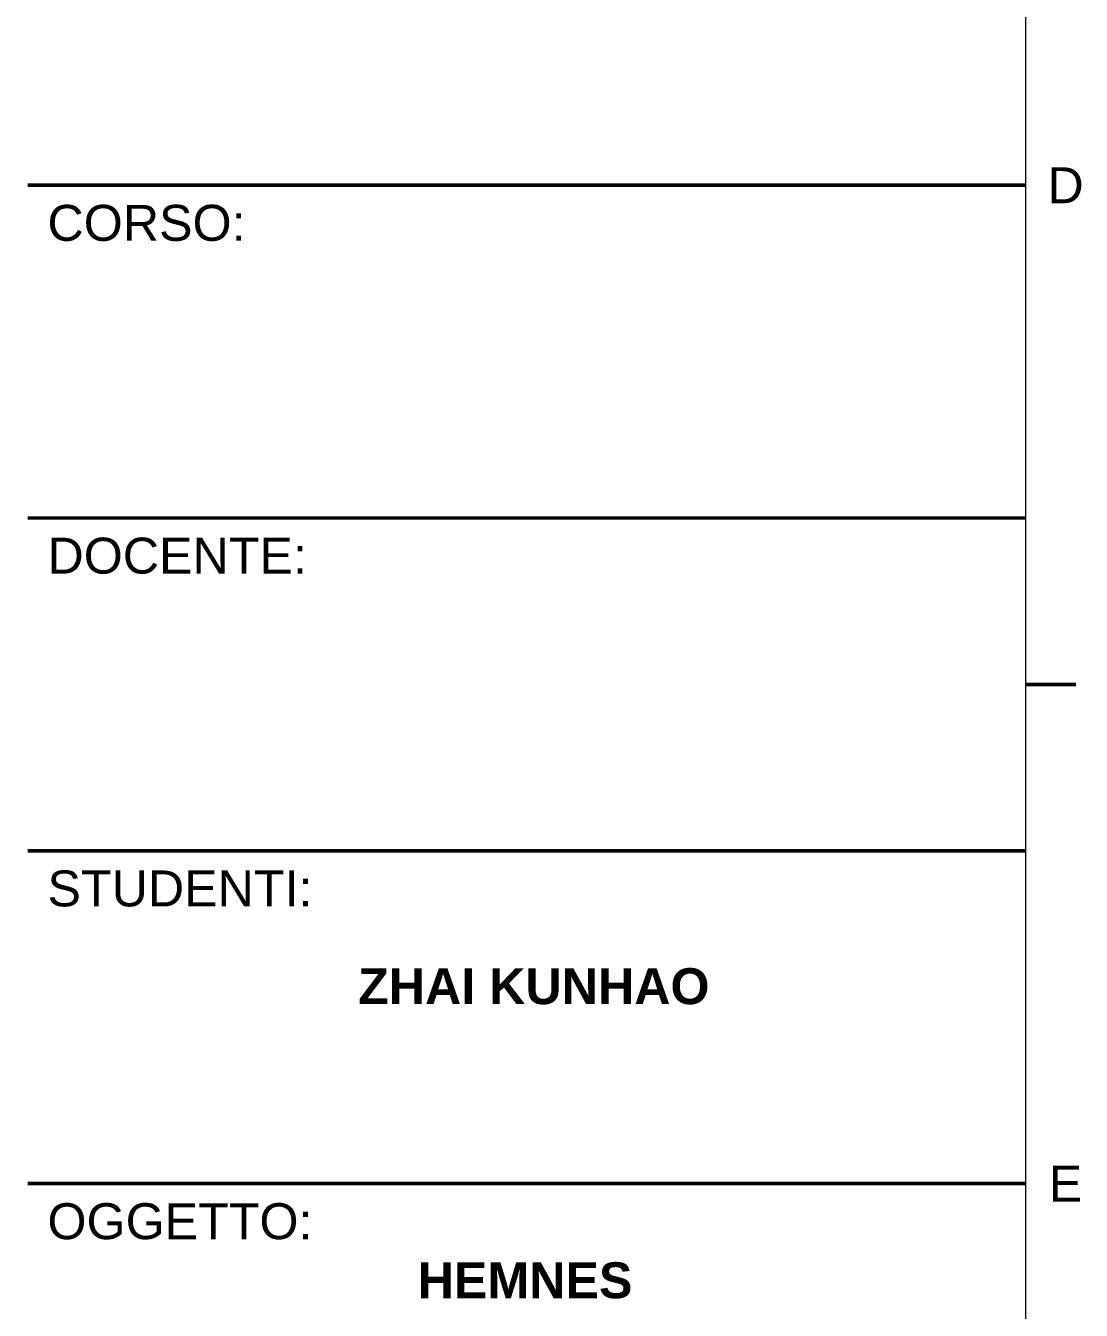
# Paper-space layout 'A721' of a CAD drawing. Header units: centimetres, sheet in millimetres. Extents: x 14 to 580, y 6 to 411.
# Drawn here: x 524.5 to 577.4, y 152.2 to 216.5 of the extents above; entities that cross this region are included whole.
import ezdxf
from ezdxf.enums import TextEntityAlignment as Align

# ---------------------------------------------------------------- set-up
doc = ezdxf.new("R2010")
doc.units = ezdxf.units.CM
doc.layers.add('G-ANNO-TEXT', color=3, linetype='Continuous', lineweight=18)
doc.layers.add('G-ANNO-TTLB', color=3, linetype='Continuous', lineweight=18)
doc.styles.add('ARIAL', font='arial.ttf')
doc.styles.add('ARIAL-BOLD', font='arialbd.ttf')

# ---------------------------------------------------------------- blocks, each defined once
blk = doc.blocks.new('BLOCK_TITLE')
at = {"layer": 'G-ANNO-TTLB', "const_width": 0.18}
for points in [[(0, 200), (-50, 200)], [(0, 183.333), (-50, 183.333)], [(0, 166.667), (-50, 166.667)], [(-50, 166.667), (0, 166.667)], [(-50, 150), (0, 150)], [(-50, 150), (0, 150)], [(-50, 150), (0, 150)], [(-50, 150), (0, 150)]]:
    blk.add_lwpolyline(points, dxfattribs=at)
at = {"layer": 'G-ANNO-TEXT', "style": 'ARIAL'}
for s, p in [('CORSO:', (-49, 199.016)), ('DOCENTE:', (-49, 182.349)), ('STUDENTI:', (-49, 165.683)), ('OGGETTO:', (-49, 149.016))]:
    blk.add_text(s, height=1.8, dxfattribs=at).set_placement(p, align=Align.TOP_LEFT)
at = {"layer": 'G-ANNO-TEXT', "style": 'ARIAL-BOLD'}
for tag, p, height in [('PROJECT_TITLE_001', (-41.196, 228.219), 3.6), ('PROJECT_TITLE_002', (-36.081, 222.158), 3.6), ('PROJECT_TITLE_003', (-34.579, 216.097), 3.6), ('STUDENTS_001', (-30.84, 153.055), 1.8), ('DRAWING_TITLE_001', (-32.359, 142.662), 1.8), ('NOTES_001', (-25.172, 124.1), 1.8), ('FILENAME_001', (-38.649, 109.01), 1.8)]:
    blk.add_attdef(tag, p, '', height=height, dxfattribs=at)
at = {"layer": 'G-ANNO-TEXT', "style": 'ARIAL-BOLD', "flags": 2}
for tag, p in [('CLASS_001', (-38.723, 194.274)), ('CLASS_002', (-34.958, 191.243)), ('PROFESSOR_001', (-35.553, 175.357))]:
    blk.add_attdef(tag, p, '', height=1.8, dxfattribs=at)
at = {"layer": 'G-ANNO-TEXT', "style": 'ARIAL-BOLD'}
for tag, p in [('VERSION_9', (-49, 92.5)), ('VERSION_8', (-49, 87.5)), ('VERSION_7', (-49, 82.5)), ('VERSION_6', (-49, 77.5)), ('VERSION_5', (-49, 72.5)), ('VERSION_4', (-49, 67.5)), ('VERSION_3', (-49, 62.5)), ('VERSION_2', (-49, 57.5)), ('VERSION_1', (-49, 52.5)), ('SHEET_TOTAL', (-5.681, 47.981)), ('DATE', (-39.015, 5.53)), ('REV', (-39.015, 2.506))]:
    blk.add_attdef(tag, text='', height=1.8, dxfattribs=at).set_placement(p, align=Align.MIDDLE_LEFT)
for tag, p in [('DATA_9', (-2.806, 92.5)), ('DATA_8', (-2.806, 87.5)), ('DATA_7', (-2.806, 82.5)), ('DATA_6', (-2.806, 77.5)), ('DATA_5', (-2.806, 72.5)), ('DATA_4', (-2.806, 67.5)), ('DATA_3', (-2.806, 62.5)), ('DATA_2', (-2.806, 57.5)), ('DATA_1', (-2.806, 52.5)), ('SHEET_COPY', (-11.423, 47.981)), ('SCALE', (-4.416, 5.53))]:
    blk.add_attdef(tag, text='', height=1.8, dxfattribs=at).set_placement(p, align=Align.MIDDLE_RIGHT)
blk.add_attdef('SHEET', text='', height=9.6, dxfattribs=at).set_placement((-25, 25), align=Align.MIDDLE_CENTER)

psp = doc.layouts.new('A721')

# ---------------------------------------------------------------- linework, layer by layer
at = {"layer": 'G-ANNO-TTLB'}
psp.add_line((574.604, 9.106), (574.604, 407.522), dxfattribs=at)
at = {"layer": 'G-ANNO-TTLB', "const_width": 0.18, "flags": 128}
psp.add_lwpolyline([(577.104, 183.522), (574.604, 183.522)], dxfattribs=at)

# ---------------------------------------------------------------- texts
at = {"layer": 'G-ANNO-TEXT', "style": 'ARIAL'}
for s, p in [('D', (576.587, 208.522)), ('E', (576.587, 158.522))]:
    psp.add_text(s, height=1.8, dxfattribs=at).set_placement(p, align=Align.MIDDLE_CENTER)

# ---------------------------------------------------------------- next in the draw order: block references
ref = psp.add_blockref('BLOCK_TITLE', (574.604, 8.522))
ref.add_attrib('DRAWING_TITLE_001', 'HEMNES', (544.141, 152.779), dxfattribs={"layer": 'G-ANNO-TEXT', "height": 1.8, "style": 'ARIAL-BOLD'})
ref.add_attrib('STUDENTS_001', 'ZHAI KUNHAO', (541.159, 167.508), dxfattribs={"layer": 'G-ANNO-TEXT', "height": 1.8, "style": 'ARIAL-BOLD'})

doc.saveas('drawing.dxf')
